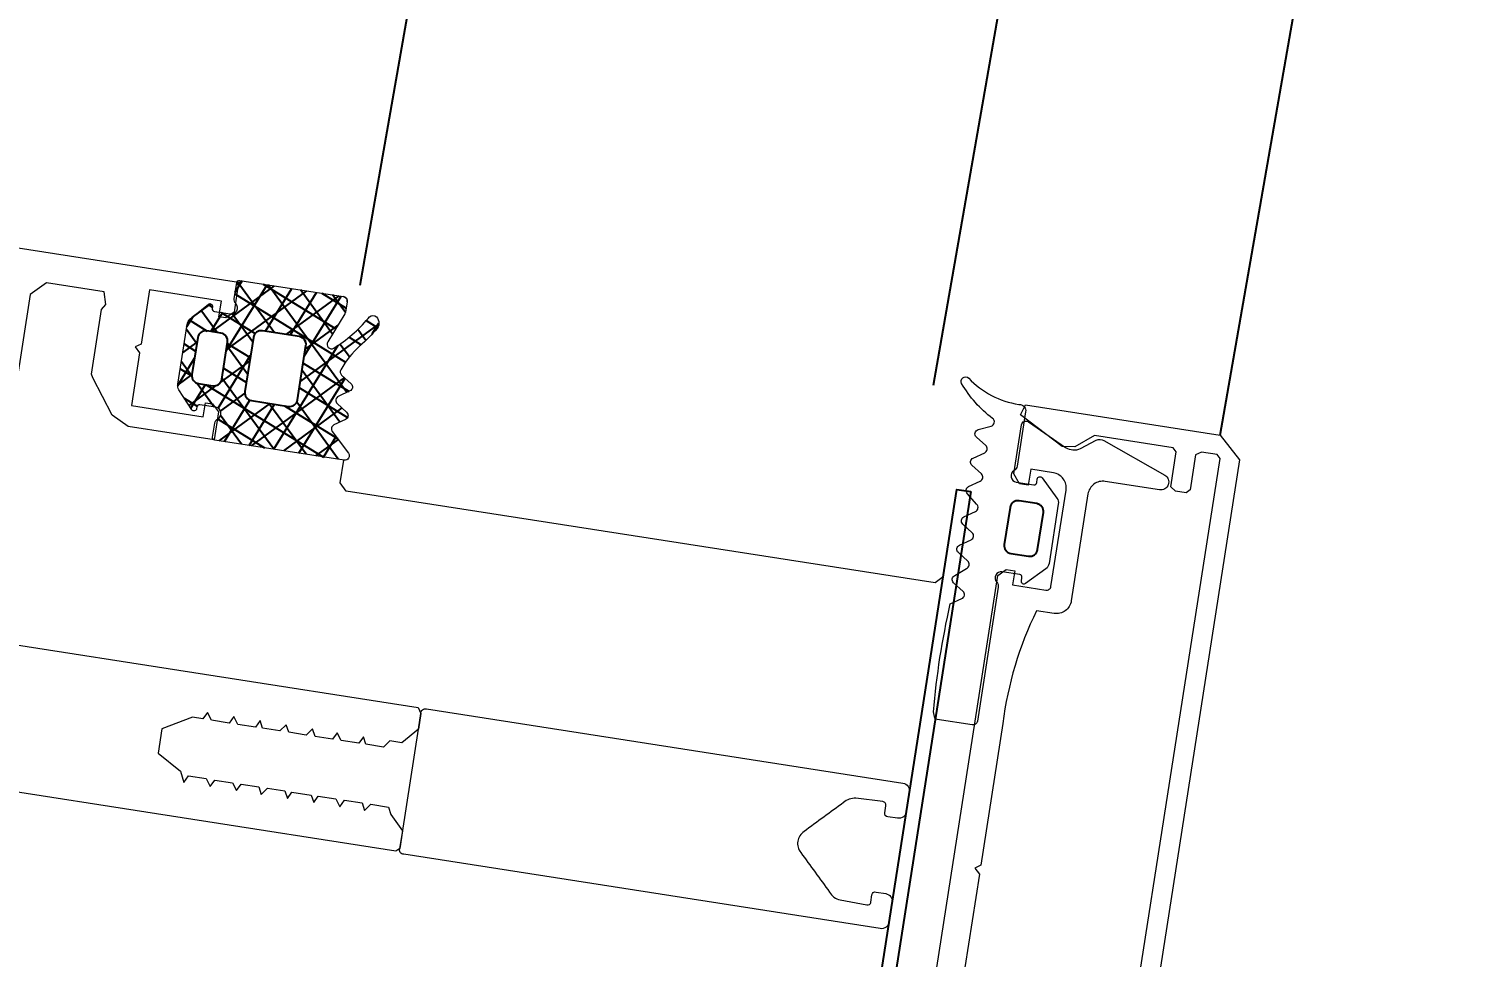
# Model space of a CAD drawing. Header units: millimetres. Extents: x -8689834 to 9419935, y -284943 to 166066.
# Drawn here: x -188040.7 to -187941.3, y 112716.7 to 112780.5 of the extents above; entities that cross this region are included whole.
import ezdxf
from ezdxf import colors
from ezdxf.entities.mleader import LeaderData, LeaderLine
from ezdxf.math import Vec2, Vec3

# ---------------------------------------------------------------- set-up
doc = ezdxf.new("R2010")
doc.units = ezdxf.units.MM
doc.header["$MEASUREMENT"] = 0
doc.layers.get('0').update_dxf_attribs({"color": 250, "lineweight": 9})
doc.layers.add('АР_новое окно', color=155, linetype='Continuous')
for name, color, linetype, lineweight in [('АР_Окна', 4, 'Continuous', 0), ('АР_Отметки', 250, 'Continuous', 15), ('АР_Сущ Несущая стена', 216, 'Continuous', 30)]:
    doc.layers.add(name, color=color, linetype=linetype, lineweight=lineweight)
doc.styles.add('ISOCPEUR', font='isocpeur.ttf', dxfattribs={"width": 0.7})

# ---------------------------------------------------------------- blocks, each defined once
blk = doc.blocks.new('стойка витр.')
h = blk.add_hatch()
h.set_pattern_fill('ANSI37', scale=0.5, angle=-69.23283665521843)
h.set_pattern_definition([(335.7671633447816, (-69115.31625940584, 318510.9409690977), (0.6515825639889636, 1.447617495164233), []), (65.76716334478155, (-69115.31625940584, 318510.9409690977), (-1.447617495164233, 0.6515825639889636), [])])
edge = h.paths.add_edge_path()
edge.add_line((-22.69442369043827, 14.13646889062511), (-23.03581465108437, 15.03674084689555))
edge.add_arc((-23.43472203482704, 14.88552442783714), 0.426606969231953, 20.76054121617168, 72.29995807937499)
edge.add_arc((-23.17519432072194, 15.69843630689562), 0.4267278803337561, 110.7639791014305, 252.28796188313498, ccw=False)
edge.add_line((-23.32647754022037, 16.09744767434313), (-22.30045238576713, 16.48652534212306))
edge.add_arc((-22.23557122191811, 16.31559297980009), 0.1828317202011609, 20.74895968860318, 110.7853670150393, ccw=False)
edge.add_line((-22.06459766681655, 16.38036551539699), (-22.02136925791274, 16.26636916297139))
edge.add_arc((-21.85036169383434, 16.33121481389334), 0.1828894349477776, 200.7666051414026, 335.7779732891441)
edge.add_line((-21.68357339510112, 16.25618009645405), (-21.08991230116226, 17.78525728297245))
edge.add_arc((-21.70321396183568, 17.95657679537892), 0.6367804192309714, 344.3928406199507, 381.7248777476984)
edge.add_line((-21.1116628201562, 18.19228116337763), (-22.58147269752226, 22.06827310883818))
edge.add_arc((-23.18057156739388, 21.852472630542), 0.6367804192296693, 19.80944894391843, 57.14148607166609)
edge.add_line((-22.83507592984824, 22.38737642259366), (-24.29334917705273, 23.13834224954917))
edge.add_arc((-24.36844682475663, 22.97158227615987), 0.1828894349476184, 65.75635339884347, 200.7677215648203)
edge.add_line((-24.53945312526776, 22.90673329312267), (-24.49622471639304, 22.79273694081348))
edge.add_arc((-24.66715707872659, 22.7278557770023), 0.1828317201976129, -69.25104032206309, 20.78536700277641, ccw=False)
edge.add_line((-24.60238454316277, 22.55688222189201), (-25.62840969761601, 22.16780455411208))
edge.add_arc((-25.77973726672901, 22.56679910380675), 0.4267278803402734, 149.2463648073436, 290.7703475895543, ccw=False)
edge.add_arc((-26.51302534269302, 23.00322659508151), 0.4266069692186295, 329.2343686070108, 380.7737854734352)
edge.add_line((-26.11415292418678, 23.1545352198882), (-26.50320860397187, 24.18050239048171))
edge.add_arc((-26.6741821590871, 24.11572985494814), 0.1828317201915107, 20.74895966852365, 110.7853670116034)
edge.add_line((-26.73906332292245, 24.28666221726598), (-33.46508004333009, 21.73609814226074))
edge.add_arc((-33.37260125833668, 21.44478009969028), 0.3056444463767395, 107.6120180140902, 200.6882886899978)
edge.add_line((-33.6585366082727, 21.33680091994756), (-33.39916615508264, 20.65282280623796))
edge.add_arc((-33.11489203283651, 20.76049792175978), 0.3039830703862393, 200.7452912846324, 225.8123610097134)
edge.add_line((-33.32677140043234, 20.54252351805917), (-31.79381202385412, 18.90709041146329))
edge.add_arc((-32.0063560722166, 18.68866847666476), 0.3047673113958362, -108.86283880448178, 45.781400895661875, ccw=False)
edge.add_arc((-28.70749382052437, 27.75544220980088), 9.952967568180252, 231.9543329511108, 250.0411665169116, ccw=False)
edge.add_arc((-35.13741779119496, 19.64784166335459), 0.4002801790554734, 42.30928712460122, 119.2250395725891)
edge.add_arc((-34.91139847875967, 19.56672148584141), 0.6024183835395109, 134.3950067436913, 228.6478049676944)
edge.add_arc((-28.53884731806517, 27.80771469972205), 11.01872594929672, 232.0873456721725, 240.8889416158169)
edge.add_arc((-36.88860151399224, 12.8729826853881), 6.091684827127049, 40.75890454826748, 60.61437004968877, ccw=False)
edge.add_arc((-32.50226594848368, 16.64775385941913), 0.3047655738188228, -34.89587558046088, 41.60271899476669, ccw=False)
edge.add_line((-32.25229934006347, 16.47340148731018), (-32.76342180219945, 15.75802363698313))
edge.add_arc((-32.51342051808022, 15.58368567090239), 0.3047857747310843, 145.1100748179471, 256.4242518685471)
edge.add_line((-32.58496309185284, 15.28741547561367), (-31.72801335877739, 15.09082250765641))
edge.add_arc((-31.79955593254474, 14.79455231235153), 0.3047857747455557, -34.88992517811971, 76.42425187022229, ccw=False)
edge.add_line((-31.54955464840168, 14.62021434627968), (-32.06065512256464, 13.90477851201285))
edge.add_arc((-31.81065383841726, 13.73044054594722), 0.304785774745541, 145.1100748233031, 256.4242518693868)
edge.add_line((-31.88219641218893, 13.4341703506434), (-31.02524667911348, 13.23757738269342))
edge.add_arc((-31.09682011228135, 12.94126594878393), 0.3048331054871362, -24.2246592297883, 76.42043308581259, ccw=False)
edge.add_line((-30.81882951050648, 12.81618818287097), (-31.59985344059533, 11.12048939903616))
edge.add_arc((-31.32187980059053, 10.99539431777895), 0.3048247429134716, 155.7710645559098, 290.7402899417831)
edge.add_line((-31.21393143609748, 10.71032366952568), (-22.80062470957637, 13.90072279884771))
edge.add_arc((-22.86539724513609, 14.07169635396312), 0.1828317202009504, 290.7489596761703, 380.7489600455551)
edge = h.paths.add_edge_path(flags=16)
edge.add_line((-23.10434971895302, 21.04022295145114), (-22.19142218885827, 18.63276889372355))
edge.add_arc((-22.69773797682865, 18.4407695405971), 0.5414973949605305, -69.23283665472542, 20.767163345274582, ccw=False)
edge.add_line((-22.5057386237022, 17.93445375262672), (-23.43116100440966, 17.58352553217992))
edge.add_arc((-23.62316035752519, 18.08984132014666), 0.5414973949532591, 200.7671633443313, 290.7671633443313, ccw=False)
edge.add_line((-24.12947614549194, 17.89784196703113), (-25.04240367558668, 20.30529602475872))
edge.add_arc((-24.53608788761267, 20.4972953778888), 0.541497394965222, 110.76716334549809, 200.7671633454981, ccw=False)
edge.add_line((-24.72808724074275, 21.00361116586282), (-23.80266486003529, 21.35453938630963))
edge.add_arc((-23.6106655069234, 20.84822359833925), 0.5414973949553709, 20.767163343835023, 110.767163343835, ccw=False)
edge = h.paths.add_edge_path(flags=16)
edge.add_line((-26.85119390953332, 20.26120087689196), (-25.51269974335446, 16.73149769075098))
edge.add_arc((-26.01901553132848, 16.5394983376209), 0.541497394965222, -69.23283665450191, 20.76716334549809, ccw=False)
edge.add_line((-25.82701617819839, 16.03318254964688), (-28.23444912247942, 15.12026302596496))
edge.add_arc((-28.4264484756095, 15.62657881394625), 0.5414973949720253, 200.7671633452251, 290.76716334522513, ccw=False)
edge.add_line((-28.9327642635908, 15.43457946081617), (-30.27125842979876, 18.96428264696442))
edge.add_arc((-29.76494264181383, 19.15628200007632), 0.5414973949689773, 110.76716334328901, 200.767163343289, ccw=False)
edge.add_line((-29.95694199492573, 19.66259778806125), (-27.5495090506447, 20.57551731175045))
edge.add_arc((-27.35750969751825, 20.06920152376551), 0.541497394974137, 20.767163344728715, 110.76716334472869, ccw=False)
at = {"lineweight": 0, "ltscale": 100, "transparency": 33554687}
for points in [[(65.92687011216185, 59.2824299609274), (-26.6419368966599, 24.17953274302999), (-25.90703195796232, 22.24153677027789), (-25.27813291337225, 21.95846499659092), (-24.82208952034125, 22.13140062004823), (-25.21116718812846, 23.15742577453057), (-20.53714279274573, 24.92985650197079), (-19.19699615391437, 21.39579562939616), (-18.76855027934653, 21.29748815141647), (-18.98085410959902, 20.82581386800302), (-17.68393587967148, 17.40574934773758), (-22.35796027505421, 15.63331862029736), (-22.70380953396671, 16.54534742246324), (-23.1598529269977, 16.37241179900593), (-23.44292470067739, 15.74351275440858), (-22.75122618288151, 13.91945515007683), (-17.16517298531835, 16.03773513642955), (-16.24131551088067, 17.04008095841709), (-15.46667035139399, 19.81128934778826), (-15.4391308168415, 20.08251046122314), (-17.03864790883381, 24.30054944750736), (-17.39634782800567, 24.5561396704943), (-17.47095398549573, 25.44057095424068), (-13.70890040838276, 26.86717441076325), (-12.4510803312005, 26.30097287951503), (-4.305940852005733, 4.821667629301373)], [(-4.8720624113339, 3.563811556159635), (-32.68827406296623, -6.984337978748954), (-32.78663952485658, -7.412805841304362), (-32.39756185706938, -8.438830995786702), (-31.09647737510386, -9.118948907402228), (-30.2985029091069, -8.81635004535201), (-29.78357822878752, -9.142708211846184), (-28.64349873815081, -8.710380147196702), (-28.58844165704795, -8.16787993638718), (-28.18751332900138, -8.537466511741513), (-27.04754980615689, -8.105182423096267), (-26.87849637278123, -7.51945380341931), (-26.47751006082399, -7.889018390778801), (-25.33748855406884, -7.456712314131437), (-25.28243147299509, -6.914212103321915), (-24.7675067926466, -7.240570269808813), (-23.62748528589145, -6.808264193168725), (-23.5724282048177, -6.265763982351928), (-23.05744554058765, -6.592100160843984), (-21.91748201774317, -6.159816072198737), (-21.86242493664031, -5.617315861389216), (-21.46149660859373, -5.986902436743549), (-20.32147510183859, -5.554596360096184), (-20.15236368455226, -4.968845752424386), (-19.75143535650568, -5.338432327778719), (-18.6114718336612, -4.906148239133472), (-18.44241840028553, -4.320419619456516), (-18.0414320883574, -4.689984206808731), (-17.35739599072258, -4.430591765623831), (-15.14439867439796, -4.764904394331097), (-14.53915697429329, -6.360969294146344), (-15.78927863537683, -7.87813783652382), (-15.87193323494284, -8.691881148712127), (-16.27286156296032, -8.322294573416002), (-17.41288306971546, -8.754600650063367), (-17.58193650312023, -9.340329269682115), (-17.9828648311377, -8.97074269438599), (-19.12288633789285, -9.403048771026079), (-19.29193977129762, -9.988777390644827), (-19.69292608322576, -9.61921280335082), (-20.83288960607024, -10.05149689199607), (-20.8879466871731, -10.59399710274738), (-21.40287136749248, -10.26763893631141), (-22.54295085812919, -10.6999670009609), (-22.59800793926115, -11.24246721171221), (-22.99893626727862, -10.87288063641608), (-24.25289614239591, -11.34839313392149), (-24.30795322352787, -11.89089334468008), (-24.70893953545601, -11.52132875738607), (-25.84896104221116, -11.95363483402616), (-26.01801447558682, -12.53936345364491), (-26.4189428036334, -12.16977687834878), (-27.55896431035944, -12.60208295499615), (-27.61402139149141, -13.14458316574746), (-28.12900405569235, -12.81824698731361), (-29.26896757853683, -13.25053107595886), (-29.32402465966879, -13.79303128671745), (-29.89022619093885, -15.05085136390699), (-29.45792011427693, -16.19087287064031), (-29.14341260807123, -16.33238676948531), (-1.327200956468005, -5.784237234569446)], [(-69.8438361948356, -5.633594956780144), (-69.21493715024553, -5.916666730459838), (-30.90838462579995, 8.609511357899464), (-30.62531285212026, 9.238410402496811), (-31.1873041553481, 10.72042096611403)], [(-68.58632373265573, -58.46540642052423), (-90.15068845250062, -1.598661102303595), (-90.00917455367744, -1.284153596119722), (-88.98317839115043, -0.8950869223335758), (-88.55468153662514, -0.9934413902010419), (-87.69009137133253, -3.273426419786119), (-87.37564184903749, -3.414962306625966), (-86.69163474338711, -3.155580859434849), (-86.43607351230457, -2.797891934278596), (-87.30066367759719, -0.5179069046935183), (-87.1591497787449, -0.2033993985096458), (-82.02911098225741, 1.741955958394101), (-80.54324021661887, 1.262233232868311), (-79.70200834979187, 1.450846736610401), (-77.34320693471818, 4.170836259007046), (-77.83057009245385, 4.768357554989052), (-90.48468705118285, -0.0301937209587777), (-91.4479567084054, -1.960141251613095), (-69.79711318280897, -59.05493725829001)]]:
    blk.add_lwpolyline(points, dxfattribs=at)
at = {"color": 7, "lineweight": 0, "ltscale": 100, "transparency": 33554687}
for points in [[(-22.69442369043827, 14.13646889062511), (-23.03581465108437, 15.03674084689555, 0.2287523810762611), (-23.30501911480678, 15.29193636016134, -0.7101639231358212), (-23.32647754022037, 16.09744767434313), (-22.30045238576713, 16.48652534212306, -0.4143996870914876), (-22.06459766681655, 16.38036551539699), (-22.02136925791274, 16.26636916297139, 0.6682503890445888), (-21.68357339510112, 16.25618009645405), (-21.08991230116226, 17.78525728297245, 0.1643479059441302), (-21.1116628201562, 18.19228116337763), (-22.58147269752226, 22.06827310883818, 0.1643479059441302), (-22.83507592984824, 22.38737642259366), (-24.29334917705273, 23.13834224954917, 0.6682503891596868), (-24.53945312526776, 22.90673329312267), (-24.49622471639304, 22.79273694081348, -0.4143996870833266), (-24.60238454316277, 22.55688222189201), (-25.62840969761601, 22.16780455411208, -0.7101639231391418), (-26.14645609946456, 22.78500538597291, 0.2287523810910513), (-26.11415292418678, 23.1545352198882), (-26.50320860397187, 24.18050239048171, 0.4143996871765861), (-26.73906332292245, 24.28666221726598), (-33.46508004333009, 21.73609814226074, 0.4300281847644905), (-33.6585366082727, 21.33680091994756), (-33.39916615508264, 20.65282280623796, 0.1098139781175365), (-33.32677140043234, 20.54252351805917), (-31.79381202385412, 18.90709041146329, -0.8000358277039689), (-32.10488848172827, 18.40026861818478, -0.07908294790216032), (-34.84140179419774, 19.91728321780829, 0.3488032577412263), (-35.33285102594527, 19.99716969329165, 0.4361245879823007), (-35.30940773655311, 19.11450854978466, 0.03842309887939363), (-33.89950172111276, 18.18089248692559, -0.08685322061285544), (-32.2743724368047, 16.85010652759956, -0.3467629046601076), (-32.25229934006347, 16.47340148731018), (-32.76342180219945, 15.75802363698313, 0.5278770357902526), (-32.58496309185284, 15.28741547561367), (-31.72801335877739, 15.09082250765641, -0.5278770357776507), (-31.54955464840168, 14.62021434627968), (-32.06065512256464, 13.90477851201285, 0.5278770357650493), (-31.88219641218893, 13.4341703506434), (-31.02524667911348, 13.23757738269342, -0.4697389635461835), (-30.81882951050648, 12.81618818287097), (-31.59985344059533, 11.12048939903616, 0.667984424932516), (-31.21393143609748, 10.71032366952568), (-22.80062470957637, 13.90072279884771, 0.4142135642613711)], [(-74.06369480097783, 3.308391450875206, 0.5779496213016146), (-74.28822709678207, 3.786457927264564), (-75.21591578132939, 3.825837128097191, -0.615333828900983), (-75.41972296024323, 4.330405631961185, 0.1014034095220688), (-73.83454927545972, 7.11715754520992, 0.8870851218243345), (-74.38353605600423, 7.372048574252403, -0.1649969122064492), (-77.37516639285604, 4.905523520799761), (-77.48916274512885, 4.862295111939602, 0.4143043114941015), (-77.73690205768798, 4.311953389369592), (-76.39677740688785, 0.7779505007420084, 0.2286961432583318), (-76.12757003956358, 0.5227576163306367, -0.3190489133936659), (-75.8308042481076, 0.1276532846095506, -0.3190018552396916), (-76.10608007785049, -0.2827473570214352), (-77.2460725926212, -0.7150424396677408, -0.4143996870833266), (-77.48192731157178, -0.6088826129343943), (-77.5683841292921, -0.380889908366953, 0.6683385997492722), (-77.90615079682902, -0.370689789611788), (-78.61388821495348, -1.942959389103635, 0.1988829373258806), (-78.62659800215624, -2.362689632165711), (-77.15678812476108, -6.238681577618991, 0.1988829373551211), (-76.86896414318471, -6.544446800158767), (-75.29665854779887, -7.25210424636316, 0.6683385997492723), (-75.05058378231479, -7.020506375207333), (-75.13704060006421, -6.792513670639892, -0.4143996870833266), (-75.03088077326538, -6.556658951718418), (-73.89088825849467, -6.124363869072113, -0.7102015621310012), (-73.37286607688293, -6.741579856578028, 0.2286961432583318), (-73.40517316877958, -7.111109647914418), (-70.10181337440736, -15.82230158713355, 0.414362099440266), (-69.70872084749863, -15.99923473002855), (-67.42870682594366, -15.13463357074215, 0.1511707915363169), (-67.28675684856717, -15.02397433044825), (-67.28408048482379, -14.56993261339812, 0.03540799054371244), (-69.94453478069045, -7.554127657436766), (-70.80145552181057, -7.357523695485725, -0.527867958552825), (-70.9799117797229, -6.88692200143123), (-70.46881830951315, -6.171555145097955, 0.5278679585528249), (-70.64727456742548, -5.700953451043461), (-71.54744570542243, -5.39029515288712, -0.527867958552825), (-71.72590196330566, -4.91969345882535), (-71.21480849309592, -4.20432660249935, 0.5278679585528249), (-71.39326475097914, -3.733724908495788), (-72.25018549209926, -3.537120946544746, -0.527867958552825), (-72.4286417500116, -3.066519252482976), (-71.91757026780397, -2.351094412268139, 0.5278679585717272), (-72.0960265256872, -1.880492718206369), (-72.95294726680731, -1.683888756255328, -0.5278679585717273), (-73.13140352474875, -1.213287062200834), (-72.66353846338461, -0.3839238536165794, 0.5278679585528249), (-72.84199472126784, 0.08667784044519067), (-73.69893745039008, 0.2833397862850688, -0.5278679585717273), (-73.8773937083024, 0.753941480339563), (-73.36630023809266, 1.469308336665563, 0.5278679585717272), (-73.5447564960632, 1.939910030763713), (-74.40167723721243, 2.136513992714754, -0.5278679585528251), (-74.58013349509565, 2.607115686776524)]]:
    blk.add_lwpolyline(points, format="xyb", close=True, dxfattribs=at)
for points in [[(-26.73906332292245, 24.28666221726598), (-26.73906332292245, 24.28666221726598)], [(-22.80062470957637, 13.90072279884771), (-22.80062470957637, 13.90072279884771)], [(-72.00534459005576, 0.06645459306309931), (-72.91737339223619, -0.2793946658493951)]]:
    blk.add_lwpolyline(points, dxfattribs=at)
at = {"color": 7}
for points in [[(-23.10434971895302, 21.04022295145114), (-22.19142218885827, 18.63276889372355, -0.414213562373095), (-22.5057386237022, 17.93445375262672), (-23.43116100440966, 17.58352553217992, -0.414213562373095), (-24.12947614549194, 17.89784196703113), (-25.04240367558668, 20.30529602475872, -0.414213562373095), (-24.72808724074275, 21.00361116586282), (-23.80266486003529, 21.35453938630963, -0.414213562373095)], [(-26.85119390953332, 20.26120087689196), (-25.51269974335446, 16.73149769075098, -0.414213562373095), (-25.82701617819839, 16.03318254964688), (-28.23444912247942, 15.12026302596496, -0.414213562373095), (-28.9327642635908, 15.43457946081617), (-30.27125842979876, 18.96428264696442, -0.414213562373095), (-29.95694199492573, 19.66259778806125), (-27.5495090506447, 20.57551731175045, -0.414213562373095)], [(-75.33468511578394, -1.905527627641277), (-74.42175758568919, -4.312981685368868, -0.414213562373095), (-74.73607402053312, -5.011296826465696), (-75.88953189010499, -5.44869808882504, -0.414213562373095), (-76.58784703121637, -5.134381653973833), (-77.50077456128201, -2.726927596246242, -0.414213562373095), (-77.18645812643808, -2.028612455142138), (-76.03300025686622, -1.591211192782794, -0.414213562373095)]]:
    blk.add_lwpolyline(points, format="xyb", close=True, dxfattribs=at)
at = {"lineweight": 0, "ltscale": 100, "transparency": 33554687}
blk.add_lwpolyline([(-59.28629948117305, -43.93455252060812), (-73.55412178576807, -6.30930235532287), (-74.18304982228437, -6.026241575636959), (-74.75303158370662, -6.242383619959583), (-74.40718232482322, -7.154412422125461), (-76.57319999407628, -7.975785172551696, -0.414362099391309), (-76.9662925209559, -7.798852029714908), (-79.34394296052051, -1.52882071842032, -0.4143260923197838), (-78.74236241533072, -0.1922330582674476), (-77.26035185172805, 0.3697582449676702), (-76.87127418394084, -0.6562669095073943), (-76.3012924225186, -0.4401248651847709), (-76.06142006575828, 0.3027815256646136), (-77.27188147796551, 3.494853341355338, 0.5512236456822476), (-77.7769173583074, 3.597680757055059), (-79.92338595120236, 1.349376512123854, -0.2673491356416615), (-80.91622193696094, 1.059369939495809), (-82.0875922003761, 1.397509788286698, 0.2496293600316565), (-82.58705019962508, 1.269536347390385), (-86.19986947378493, -1.925987660470128, 0.8270430078467679), (-85.63532520958688, -2.84412238272489), (-82.10129332900397, -1.503986737930973, -0.4143260923197836), (-80.76472567670862, -2.105611734441482), (-78.12768279598095, -9.059679143334506, 0.4143260923033303), (-76.7911151413573, -9.661304145942267), (-75.65109363460215, -9.228998069294903, -0.08279896819570452), (-71.78454054114991, -16.33338165576424), (-68.2828855071275, -25.56749207813118), (-67.85441064060433, -25.66578856210981), (-68.06674346281216, -26.13747383952432), (-64.60831683766446, -35.257587909633, -0.08279896819570452)], format="xyb", dxfattribs=at)
blk.add_lwpolyline([(-72.91737339223619, -0.2793946658493951), (-54.81141330953687, -48.02608389785019), (-53.89938450735644, -47.68023463893769), (-72.00534459005576, 0.06645459306309931)], close=True)
blk.add_lwpolyline([(-32.39756185706938, -8.438830995786702), (-32.78663952485658, -7.412805841304362, 0.5239329190821609), (-33.2204523376422, -7.186144611914642), (-64.21182667926769, -18.93829823563283, 0.4143255057077639), (-64.53033920991584, -19.64587643784762), (-64.05480472955969, -20.89989428329136, 0.410627156480438), (-63.35370618529851, -21.2207818566676), (-62.72021259606117, -20.98055557451153, 0.4925517741577297), (-62.57218080674647, -20.68314875576471), (-62.75156135272118, -20.21010964907327, -0.4411110715409258), (-62.61002546586678, -19.89566012677096), (-60.83807044223067, -19.28752400128724, -0.2080566110632873), (-59.94503853938659, -19.40384657128016, -1.575399656426527e-05), (-56.87977393603069, -20.78551547546522, -0.4398191101055806), (-56.36006749374792, -22.15601788895583, -1.575399656426528e-05), (-57.73845635901671, -25.2227588602982, -0.2080566110632873), (-58.32981322327396, -25.9019745689875), (-60.05946139091975, -26.62167684709857, -0.4411110715409258), (-60.37391091321479, -26.48014096025872), (-60.5532914591895, -26.00710185356729, 0.4925517741577297), (-60.86130306290579, -25.88263065828505), (-61.49479665214312, -26.12285694043385, 0.410627156480438), (-61.80683951149695, -26.82793655114801), (-61.3313050311408, -28.08195439658448, 0.4143255057077639), (-60.62370682114852, -28.40042247599195), (-29.6323624739598, -16.64818975485105, 0.5239329190821609), (-29.45792011430603, -16.19087287058937), (-29.84699778209324, -15.16484771611431)], format="xyb", close=True, dxfattribs=at)
at = {"color": 7, "lineweight": 0, "ltscale": 100, "transparency": 33554687}
blk.add_arc((-33.37357679728302, 21.44486016019073), 0.304760386648688, 110.7561904730667, 200.7778938289061, dxfattribs=at)
blk = doc.blocks.new('A$Cec9b444d')
at = {"layer": 'АР_новое окно'}
h = blk.add_hatch(dxfattribs=at)
h.set_pattern_fill('ANSI37', color=256, scale=0.4999999999999999, angle=13.33280903078263)
h.set_pattern_definition([(58.33280903078264, (-324780.0051632873, -27616.52651773373), (-1.351140091152684, 0.8334126853365726), []), (148.3328090307826, (-324780.0051632873, -27616.52651773373), (-0.8334126853365726, -1.351140091152684), [])])
edge = h.paths.add_edge_path()
edge.add_line((6196.376813114657, 165.9438744933249), (6196.525178120983, 166.8952026219001))
edge.add_arc((6196.946697441385, 166.8295142003818), 0.4266069692284962, 119.60300936608829, 171.142426229278, ccw=False)
edge.add_arc((6196.525082984389, 167.5714182421217), 0.4267278803345898, 299.6150055638921, 441.1389883453994)
edge.add_line((6196.59081532287, 167.9930530883244), (6195.506602287895, 168.1621422479069))
edge.add_arc((6195.478371810198, 167.9815031656503), 0.1828317201950112, 81.11760042908284, 171.1540077554065)
edge.add_line((6195.297714825982, 168.0096188545759), (6195.278928203321, 167.8891575474782))
edge.add_arc((6195.09822286096, 167.9173377650613), 0.1828894349621662, 216.1249941707881, 351.1363623185462, ccw=False)
edge.add_line((6194.95049706894, 167.8095155234188), (6194.054221088491, 169.183269469296))
edge.add_arc((6194.619000240739, 169.4774017721432), 0.6367804192906947, 170.1780896978923, 207.5101268256909, ccw=False)
edge.add_line((6193.991553279435, 169.5860277963808), (6194.63031756112, 173.6818347777655))
edge.add_arc((6195.261044687558, 173.5942414315333), 0.6367804192408248, 134.7614813764208, 172.0935185041643, ccw=False)
edge.add_line((6194.812651283355, 174.0463837292626), (6196.084678828357, 175.0819784673893))
edge.add_arc((6196.192556804863, 174.9342933712984), 0.182889434966431, -8.864754126815626, 126.14661403921659, ccw=False)
edge.add_line((6196.373261598083, 174.9061096325595), (6196.354474975416, 174.7856483255782))
edge.add_arc((6196.535114057651, 174.7574178479633), 0.182831720160958, 171.1176004532969, 261.1540077781135)
edge.add_line((6196.506998368803, 174.5767608637707), (6197.591211403782, 174.407671704072))
edge.add_arc((6197.656990607017, 174.829299241492), 0.4267278803748177, 261.1326198596089, 402.6566026417271)
edge.add_arc((6198.284496453032, 175.4075870338207), 0.4266069692119169, 171.1291819721079, 222.6685988385732, ccw=False)
edge.add_line((6197.862992328173, 175.4733728902563), (6198.032071932035, 176.5575246529661))
edge.add_arc((6198.212728916228, 176.5294089640709), 0.1828317201683423, 81.11760042057409, 171.1540077636924, ccw=False)
edge.add_line((6198.240959393947, 176.7100480462971), (6205.348421594196, 175.6015990867799))
edge.add_arc((6205.318017023134, 175.2974706770061), 0.3056444463311017, -8.78532123761562, 84.29094943812578, ccw=False)
edge.add_line((6205.620075509103, 175.2507887894349), (6205.507355773188, 174.5280209475504))
edge.add_arc((6205.206985510509, 174.5747479451628), 0.303983070264359, 326.0906064261834, 351.1576761512397, ccw=False)
edge.add_line((6205.459267393189, 174.4051615109215), (6204.296585275544, 172.4887126622529))
edge.add_arc((6204.54960985282, 172.3188254132043), 0.3047673113950504, 146.1215665492566, 300.7658062494972)
edge.add_arc((6199.451612552762, 180.5102417506023), 9.952967568204127, 301.8618009297022, 319.9486344955029)
edge.add_arc((6207.415514299956, 173.9031714580358), 0.400280179051801, 72.67792786872639, 149.5936803167001, ccw=False)
edge.add_arc((6207.211086217242, 173.7771779194057), 0.6024183835290983, -36.744837521017814, 57.507960702948594, ccw=False)
edge.add_arc((6199.275810780416, 180.5266061319536), 11.0187259496589, 311.01402583206544, 319.8156217757097, ccw=False)
edge.add_arc((6210.526392218332, 167.6351735976163), 6.091684826944876, 131.288597395715, 151.1440628971376)
edge.add_arc((6205.455805392096, 170.4240777453349), 0.304765573807832, 150.3002484516445, 226.7988430269088)
edge.add_line((6205.247174514436, 170.2019174161468), (6205.894857137905, 169.607342896542))
edge.add_arc((6205.686189358818, 169.3851895116059), 0.304785774713231, -64.52128442320281, 46.79289262729742, ccw=False)
edge.add_line((6205.817300814684, 169.1100456317753), (6205.019325209981, 168.7409296955335))
edge.add_arc((6205.150436665838, 168.4657858156913), 0.3047857747200802, 115.4787155744704, 226.7928926230704)
edge.add_line((6204.941768886731, 168.2436324307657), (6205.589441954479, 167.6489966389094))
edge.add_arc((6205.380774175326, 167.4268432539252), 0.3047857747937172, -64.52128442170857, 46.792892624385786, ccw=False)
edge.add_line((6205.511885631234, 167.1516993740253), (6204.713910026525, 166.7825834378999))
edge.add_arc((6204.845060183967, 166.5074055709999), 0.3048331055326066, 115.4825343630399, 216.1276266787302)
edge.add_line((6204.598844749109, 166.3276802754336), (6205.712821461848, 164.8295318755534))
edge.add_arc((6205.466626195436, 164.6497931353897), 0.3048247429575288, -98.83732249022921, 36.13190289552881, ccw=False)
edge.add_line((6205.419796111589, 164.3485871142584), (6196.529354409824, 165.7351018190438))
edge.add_arc((6196.557470098708, 165.9157588032761), 0.1828317202055529, 171.1540073996462, 261.15400776904073, ccw=False)
edge = h.paths.add_edge_path(flags=16)
edge.add_line((6195.353992185012, 172.7837353710283), (6194.957243253762, 170.2397499149169))
edge.add_arc((6195.492273194019, 170.1563089674072), 0.5414973949086521, 171.135804104845, 261.1358041048003)
edge.add_line((6195.408832246509, 169.6212790271504), (6196.386737128923, 169.4687692256565))
edge.add_arc((6196.470178076497, 170.0037991659223), 0.5414973949272807, 261.1358040981976, 351.1358040981651)
edge.add_line((6197.005208016763, 169.9203582183473), (6197.401956948027, 172.4643436744593))
edge.add_arc((6196.866927007712, 172.5477846220263), 0.5414973949749894, 351.1358040998066, 441.1358040998686)
edge.add_line((6196.950367955278, 173.0828145623422), (6195.972463072848, 173.2353243638354))
edge.add_arc((6195.889022125333, 172.7002944235137), 0.5414973949732127, 81.1358041053838, 171.1358041053838)
edge = h.paths.add_edge_path(flags=16)
edge.add_line((6199.180949963174, 172.7942684303199), (6198.599254141318, 169.0643889167958))
edge.add_arc((6199.134284081634, 168.9809479692297), 0.5414973949757479, 171.1358040999166, 261.1358040999785)
edge.add_line((6199.050843134069, 168.445918028913), (6201.59480627933, 168.0491725771087))
edge.add_arc((6201.678247226859, 168.5842025174455), 0.5414973949903947, 261.135804104109, 351.1358041041591)
edge.add_line((6202.213277167195, 168.5007615699168), (6202.794972989076, 172.2306410835585))
edge.add_arc((6202.259943048805, 172.314082031053), 0.5414973949197973, 351.1358041066511, 441.1358041066443)
edge.add_line((6202.3433839963, 172.8491119713237), (6199.799420851041, 173.2458574231281))
edge.add_arc((6199.715979903512, 172.7108274827908), 0.541497394990844, 81.13580410411639, 171.1358041041264)
at = {"layer": 'АР_новое окно', "ltscale": 100}
for p, q in [((6206.527226336728, 176.3932183788799), (6560.595116834006, 2202.361959159994)), ((6245.930018056468, 169.5069999180103), (6599.997908553745, 2195.475740699124)), ((6265.631413916338, 166.0638906875754), (6619.699304413616, 2192.032631468689))]:
    blk.add_line(p, q, dxfattribs=at)
at = {"layer": 'АР_новое окно', "lineweight": 0, "ltscale": 100, "transparency": 33554687}
for points in [[(6100.349453369172, 191.8405479576863), (6198.168017325674, 176.5851892397076), (6197.848635184828, 174.5372857488986), (6197.291643466349, 174.1305870117037), (6196.809736966205, 174.2057430579634), (6196.978826125844, 175.2899560930433), (6192.039728723296, 176.0602362890446), (6191.457314753769, 172.3257519561147), (6191.058357587578, 172.1411892101708), (6191.363381640502, 171.7234454213273), (6190.799754293669, 168.1094223953797), (6195.738851696216, 167.3391421993783), (6195.889154233185, 168.3028939274769), (6196.371060733332, 168.227737881101), (6196.777759470602, 167.6707461625668), (6196.477154396668, 165.7432427066029), (6190.574305266096, 166.6638254395914), (6189.46357359314, 167.4540690289239), (6188.134009409441, 170.0059174064816), (6188.051121347783, 170.2656266430378), (6188.7462550532, 174.7228788177348), (6189.04354709087, 175.0467507656249), (6188.934130835504, 175.9275531597959), (6184.958723888687, 176.5475403745738), (6183.844730895974, 175.7340816276982), (6180.304936907128, 153.0366432329821)], [(6181.118324825874, 151.9225985236595), (6210.51204789949, 147.338481037076), (6210.696671917758, 146.9395143151805), (6210.527582758131, 145.8553012802175), (6209.394751426214, 144.9214520544937), (6208.551522277438, 145.0529584130056), (6208.114982310167, 144.62741178073), (6206.91024669594, 144.8152971187878), (6206.744480128364, 145.3347768643856), (6206.428401468046, 144.8904436093984), (6205.223788398371, 145.0783098359271), (6204.937560523844, 145.6165762041203), (6204.621420591239, 145.1722525050137), (6203.416746249266, 145.3601282873061), (6203.250979681738, 145.8796080327892), (6202.814439714439, 145.4540614005126), (6201.609765372465, 145.641937182805), (6201.443998804922, 146.1614169282876), (6201.007397565368, 145.7358798517763), (6199.802784495678, 145.9237460783045), (6199.637017928115, 146.4432258239028), (6199.320939267797, 145.9988925689157), (6198.116264925824, 146.1867683512081), (6197.829975779016, 146.7250442751655), (6197.513897118693, 146.2807110202946), (6196.309284049018, 146.4685772468233), (6196.023056174496, 147.0068436149001), (6195.706916241921, 146.5625199157946), (6194.984087127798, 146.6752492074748), (6192.887626612449, 145.8916834072108), (6192.624594783794, 144.2051025650908), (6194.160760100141, 142.9783993922219), (6194.409476001655, 142.1992008544199), (6194.725554661948, 142.6435341092896), (6195.930229003921, 142.4556583269973), (6196.216456878457, 141.917391958921), (6196.532535538769, 142.361725213675), (6197.737209880728, 142.173849431382), (6198.023437755278, 141.6355830633063), (6198.339577687867, 142.0799067624123), (6199.544190757545, 141.8920405358836), (6199.709957325103, 141.3725607904016), (6200.146497292373, 141.7981074226772), (6201.351232906615, 141.6102220846199), (6201.516999474201, 141.090742339139), (6201.833078134494, 141.5350755940087), (6203.158152511124, 141.3284227447683), (6203.32391907872, 140.8089429994043), (6203.640059011301, 141.2532666983935), (6204.844733353274, 141.065390916101), (6205.130961227781, 140.5271245480237), (6205.447039888118, 140.9714578028951), (6206.651714230062, 140.7835820206016), (6206.817480797648, 140.2641022751206), (6207.254082037187, 140.6896393516314), (6208.458695106863, 140.5017731251027), (6208.624461674451, 139.9822933796217), (6209.437920421267, 138.8683003869055), (6209.250044638959, 137.6636260449607), (6208.97148750744, 137.4602862320693), (6179.577764433838, 142.0444037186534)], [(6198.240959393947, 176.7100480462971), (6198.240959393947, 176.7100480462971)], [(6256.256449381044, 104.3684902169591), (6265.628100879893, 164.4602591794057), (6265.424761067045, 164.7388163109267), (6264.340578668179, 164.9079006926842), (6263.941581310069, 164.7232814523104), (6263.565839301262, 162.3139940406755), (6263.287343442024, 162.1106446720199), (6262.564544964083, 162.2233691858777), (6262.240703652339, 162.5206564455633), (6262.616445661146, 164.9299438571981), (6262.413105848269, 165.2085009887181), (6256.992132581686, 166.0539324532704), (6255.637155702772, 165.2780565074654), (6254.775109295186, 165.2891063369361), (6251.906015042359, 167.4640972073064), (6252.259657392192, 168.1492918038845), (6265.631413916211, 166.063890687598), (6266.972032707247, 164.3741193537524), (6257.5627984073, 104.04136650509)], [(6196.529354409824, 165.7351018190438), (6196.529354409824, 165.7351018190438)], [(6246.590105116225, 156.3236961994261), (6246.033113397745, 155.9169974622312), (6205.554121833035, 162.2299253144024), (6205.14742309577, 162.7869170328202), (6205.391658745992, 164.3529752957056)], [(6247.529474471864, 162.3470066370085), (6248.49322619989, 162.1967041000213)]]:
    blk.add_lwpolyline(points, dxfattribs=at)
for points in [[(6196.376813114657, 165.9438744933249), (6196.525178120983, 166.8952026219001, -0.2287523810762611), (6196.735958916376, 167.2004357288365, 0.7101639231358212), (6196.59081532287, 167.9930530883244), (6195.506602287895, 168.1621422479069, 0.4143996870914876), (6195.297714825982, 168.0096188545759), (6195.278928203321, 167.8891575474782, -0.6682503890445888), (6194.95049706894, 167.8095155234188), (6194.054221088491, 169.183269469296, -0.1643479059441302), (6193.991553279435, 169.5860277963808), (6194.63031756112, 173.6818347777655, -0.1643479059441302), (6194.812651283355, 174.0463837292626), (6196.084678828357, 175.0819784673893, -0.6682503891596868), (6196.373261598083, 174.9061096325595), (6196.354474975416, 174.7856483255782, 0.4143996870833266), (6196.506998368803, 174.5767608637707), (6197.591211403782, 174.407671704072, 0.7101639231391418), (6197.970818255948, 175.1184512614678, -0.2287523810910513), (6197.862992328173, 175.4733728902563), (6198.032071932035, 176.5575246529661, -0.4143996871765861), (6198.240959393947, 176.7100480462971), (6205.348421594196, 175.6015990867799, -0.4300281847644905), (6205.620075509103, 175.2507887894349), (6205.507355773188, 174.5280209475504, -0.1098139781175365), (6205.459267393189, 174.4051615109215), (6204.296585275544, 172.4887126622529, 0.8000358277039689), (6204.705507521945, 172.0569494294701, 0.07908294790216032), (6207.070289517814, 174.1057648230221, -0.3488032577412263), (6207.534694783534, 174.2852973981075, -0.4361245879823007), (6207.693808718534, 173.4167796736274, -0.03842309887939363), (6206.506780927309, 172.2124379662001, 0.08685322061285544), (6205.191075755398, 170.5750753427723, 0.3467629046601076), (6205.247174514436, 170.2019174161468), (6205.894857137905, 169.607342896542, -0.5278770357902526), (6205.817300814684, 169.1100456317753), (6205.019325209981, 168.7409296955335, 0.5278770357776507), (6204.941768886731, 168.2436324307657), (6205.589441954479, 167.6489966389094, -0.5278770357650493), (6205.511885631234, 167.1516993740253), (6204.713910026525, 166.7825834378999, 0.4697389635461835), (6204.598844749109, 166.3276802754336), (6205.712821461848, 164.8295318755534, -0.667984424932516), (6205.419796111589, 164.3485871142584), (6196.529354409824, 165.7351018190438, -0.4142135642613711)], [(6248.874901417567, 165.9437810967507, -0.5779496213016146), (6248.996002352272, 166.4578792113031), (6249.895622005147, 166.6877519957932, 0.615333828900983), (6249.99097727606, 167.2235076430143, -0.1014034095220688), (6247.865106377511, 169.6233898817621, -0.8870851218243345), (6248.349716496793, 169.9860315150535, 0.1649969122064492), (6251.785754496848, 168.1895792407825), (6251.906215803817, 168.1707926180713, -0.4143043114941015), (6252.26213895804, 167.6833816139891), (6251.679734544286, 163.9489585534292, -0.2286961432583318), (6251.468950365515, 163.643727419917, 0.3190489133936659), (6251.260057731979, 163.1959091134678, 0.3190018552396916), (6251.614061792978, 162.8511097604362), (6252.818705498763, 162.6632387560824, 0.4143996870833266), (6253.027592960675, 162.8157621494134), (6253.065166205984, 163.0566847632585, -0.6683385997492722), (6253.39356649325, 163.1363315802708), (6254.410374608709, 161.7438427282878, -0.1988829373258806), (6254.509382518031, 161.3357588526882), (6253.870618236336, 157.2399518711866, -0.1988829373551211), (6253.652048522796, 156.8813960234251), (6252.259507954309, 155.8646587360269, -0.6683385997492723), (6251.970956026234, 156.0405227428616), (6252.008529271568, 156.2814453568243, 0.4143996870833266), (6251.85600587815, 156.490332818747), (6250.651362172348, 156.6782038231003, 0.7102015621310012), (6250.271782145572, 155.9674144315639, -0.2286961432583318), (6250.379611896979, 155.6124936522981), (6248.944005647035, 146.4072730884204, -0.414362099440266), (6248.595858597369, 146.1530670626619), (6246.18654054958, 146.5288138493071, -0.1511707915363169), (6246.024818730906, 146.6078158550453), (6245.928551601023, 147.0515428921345, -0.03540799054371244), (6247.084757722259, 154.4652277819636), (6247.882702690824, 154.8343484960293, 0.527867958552825), (6247.960257948252, 155.3316389267505), (6247.312605960896, 155.9262086684139, -0.5278679585528249), (6247.390161218323, 156.4234990991351), (6248.206902365306, 156.9131423924347, 0.527867958552825), (6248.284457622704, 157.4104328231548), (6247.636805635362, 158.0050025648188, -0.5278679585528249), (6247.71436089276, 158.5022929955389), (6248.512305861325, 158.8714137096046, 0.527867958552825), (6248.589861118752, 159.3687041403258), (6247.942218687162, 159.9633351542424, -0.5278679585717272), (6248.01977394456, 160.4606255849625), (6248.817718913125, 160.8297462990282, 0.5278679585717273), (6248.895274170582, 161.3270367297505), (6248.266408805877, 162.0420677783947, -0.5278679585528249), (6248.343964063276, 162.5393582091148), (6249.141918587591, 162.908540195433, 0.5278679585717273), (6249.219473845018, 163.4058306261543), (6248.571821857678, 164.0004003678183, -0.5278679585717272), (6248.649377115148, 164.4976907985412), (6249.447322083737, 164.8668115127243, 0.5278679585528251), (6249.524877341139, 165.364101943328)], [(6210.527582758131, 145.8553012802175), (6210.696671917758, 146.9395143151805, -0.5239329190821609), (6211.074407038394, 147.2507779463675), (6243.823353118798, 142.1434372487817, -0.4143255057077639), (6244.280958535582, 141.5167679365287), (6244.074296132895, 140.1916323020195, -0.410627156480438), (6243.454457019042, 139.7330393708675), (6242.785036777203, 139.837439246645, -0.4925517741577297), (6242.578846319519, 140.0979190378442), (6242.656803263032, 140.5977851116588, 0.4411110715409258), (6242.453453894379, 140.8762809708087), (6240.594167875066, 141.1058667962887, 0.2080566110632873), (6239.744329768431, 140.807853185388, 1.575399656426527e-05), (6237.029949483976, 138.823666772572, 0.4398191101055806), (6236.804090400165, 137.3754405037154, 1.575399656426528e-05), (6238.78537180852, 134.6589390717554, 0.2080566110632873), (6239.5041050408, 134.1162978820838), (6241.345004934902, 133.768818770634, 0.4411110715409258), (6241.623500794139, 133.9721681392896), (6241.701457737652, 134.4720342131042, -0.4925517741577297), (6241.977173780115, 134.6573579579273), (6242.646594021955, 134.5529580821498, -0.410627156480438), (6243.09735352971, 133.9273992362936), (6242.890691127011, 132.6022636017838, -0.4143255057077639), (6242.26399306887, 132.144697553689), (6209.515060023735, 137.2521218343817, -0.5239329190821609), (6209.250044638973, 137.6636260449612), (6209.41913379861, 138.7478390800411)]]:
    blk.add_lwpolyline(points, format="xyb", close=True, dxfattribs=at)
at = {"layer": 'АР_новое окно'}
for points in [[(6195.353992185012, 172.7837353710283), (6194.957243253762, 170.2397499149169, 0.414213562373095), (6195.408832246509, 169.6212790271504), (6196.386737128923, 169.4687692256565, 0.414213562373095), (6197.005208016763, 169.9203582183473), (6197.401956948027, 172.4643436744593, 0.414213562373095), (6196.950367955278, 173.0828145623422), (6195.972463072848, 173.2353243638354, 0.414213562373095)], [(6199.180949963174, 172.7942684303199), (6198.599254141318, 169.0643889167958, 0.414213562373095), (6199.050843134069, 168.445918028913), (6201.59480627933, 168.0491725771087, 0.414213562373095), (6202.213277167195, 168.5007615699168), (6202.794972989076, 172.2306410835585, 0.414213562373095), (6202.3433839963, 172.8491119713237), (6199.799420851041, 173.2458574231281, 0.414213562373095)], [(6251.193959454435, 161.1041180548198), (6250.797210523186, 158.5601325987083, 0.414213562373095), (6251.248799515931, 157.9416617109418), (6252.467672222968, 157.7515716131891, 0.414213562373095), (6253.086143110834, 158.2031606059973), (6253.48289204207, 160.7471460621082, 0.414213562373095), (6253.031303049303, 161.3656169499904), (6251.812430342272, 161.5557070476269, 0.414213562373095)]]:
    blk.add_lwpolyline(points, format="xyb", close=True, dxfattribs=at)
at = {"layer": 'АР_новое окно', "lineweight": 0, "ltscale": 100, "transparency": 33554687}
blk.add_lwpolyline([(6244.159332130998, 116.668730880343), (6250.359981212199, 156.4277821049945), (6250.917003566788, 156.8344760643644), (6251.519310101618, 156.7405429511579), (6251.369007564672, 155.7767912231768), (6253.657864305483, 155.4198310591258, 0.414362099391309), (6254.006011355134, 155.6740370848838), (6255.039313824056, 162.2996540572542, 0.4143260923197838), (6254.174990575023, 163.4834239027105), (6252.608932312153, 163.7276595529035), (6252.439843152527, 162.6434465179406), (6251.837536617683, 162.7373796311465), (6251.449593866941, 163.4148374344858), (6251.975647968483, 166.7879378464725, -0.5512236456822476), (6252.448616066305, 166.9927204050193), (6255.012655630063, 165.2354781014327, 0.2673491356416615), (6256.043959224535, 165.1564844129549), (6257.120400052341, 165.7289544955599, -0.2496293600316565), (6257.635514002202, 165.7067483423691), (6261.829743903995, 163.3250950671128, -0.8270430078467679), (6261.46670805094, 162.3102617981557), (6257.732254354228, 162.8926709896886, 0.4143260923197836), (6256.548513254805, 162.0283083719162), (6255.40248149422, 154.6798622854087, -0.4143260923033303), (6254.218740393795, 153.815499661074), (6253.014066051822, 154.0033754433664, 0.08279896819570452), (6250.695964075921, 146.2542527705758), (6249.174180750765, 136.4964580001803), (6248.77519294842, 136.3119000320597), (6249.080247637497, 135.894151465393), (6247.577250935021, 126.2568180019793, 0.08279896819570452)], format="xyb", dxfattribs=at)
at = {"layer": 'АР_новое окно'}
blk.add_lwpolyline([(6248.49322619989, 162.1967041000213), (6240.624561847769, 111.7422073287358), (6239.660810119746, 111.8925098656066), (6247.529474471864, 162.3470066370085)], close=True, dxfattribs=at)
at = {"layer": 'АР_новое окно', "lineweight": 0, "ltscale": 100, "transparency": 33554687}
blk.add_arc((6205.318955073439, 175.2977502257058), 0.3047603866486879, 351.1250736200072, 81.14677697468308, dxfattribs=at)
at = {"layer": 'АР_новое окно', "xscale": -1, "rotation": 11.90296744651613}
blk.add_blockref('стойка витр.', (6177.086073485848, 147.4305283908225), dxfattribs=at)
blk = doc.blocks.new('_DotSmall')
at = {"color": 0, "linetype": 'ByBlock', "const_width": 0.5}
blk.add_lwpolyline([(-0.0625, 0, 1), (0.0625, 0, 1)], format="xyb", close=True, dxfattribs=at)

msp = doc.modelspace()

# ---------------------------------------------------------------- linework, layer by layer
at = {"layer": 'АР_Сущ Несущая стена', "color": 7, "lineweight": 18, "ltscale": 100}
for centre, radius, start, end in [((-196961.8558486704, 115328.5356565893), 9619.797499578712, 272.2177325142806, 357.0791196337847), ((-196968.7098298236, 115345.4919293306), 8984.12042344041, 272.4184857002624, 356.7639474194962)]:
    msp.add_arc(centre, radius, start, end, dxfattribs=at)

# ---------------------------------------------------------------- block references
at = {"layer": 'АР_Окна', "color": 7, "ltscale": 100}
msp.add_blockref('A$Cec9b444d', (-194224.4058625349, 112586.4970597865), dxfattribs=at)

# ---------------------------------------------------------------- leaders
at = {"layer": 'АР_Отметки', "color": 7}
ml = msp.add_multileader_mtext('Standard', dxfattribs=at)
ml.set_content('0,000', color=7, style='ISOCPEUR')
ml.set_leader_properties(color=256, linetype='Continuous', lineweight=-1)
ml.set_arrow_properties(name='DOTSMALL')
ml.build(insert=Vec2(0, 0))
ml.multileader.update_dxf_attribs({"has_text_frame": 1, "text_left_attachment_type": 4, "text_right_attachment_type": 4, "dogleg_length": 100, "arrow_head_size": 180})
ctx = ml.context
ctx.base_point, ctx.char_height, ctx.arrow_head_size, ctx.landing_gap_size, ctx.plane_origin = Vec3(-204826.2687846024, 122318.214327126), 250, 180, 50, Vec3(-207886.6362449962, 120174.8216206072)
ctx.left_attachment, ctx.right_attachment = 4, 4
notes = []
notes.append((ctx, [(0, (0, 0, 0), (0, 0), (1, 0), 1, [])]))
ctx.mtext.insert, ctx.mtext.width, ctx.mtext.line_spacing_style, ctx.mtext.flow_direction = Vec3(-204776.2687846024, 122651.5476604594), 852.6970314602484, 2, 5
ml = msp.add_multileader_mtext('Standard', dxfattribs=at)
ml.set_content('{\\W0.8;-2,730}', color=7, style='ISOCPEUR')
ml.set_leader_properties(color=256, linetype='Continuous', lineweight=-1)
ml.set_arrow_properties(name='DOTSMALL')
ml.build(insert=Vec2(0, 0))
ml.multileader.update_dxf_attribs({"has_text_frame": 1, "text_left_attachment_type": 4, "text_right_attachment_type": 4, "dogleg_length": 100, "arrow_head_size": 180})
ctx = ml.context
ctx.base_point, ctx.char_height, ctx.arrow_head_size, ctx.landing_gap_size, ctx.plane_origin = Vec3(-314791.3210058988, 121809.0184862664, 2.299351988461806e-08), 250, 180, 50, Vec3(-319449.8299409288, 117956.7109726352, 2.299351988461806e-08)
ctx.left_attachment, ctx.right_attachment = 4, 4
notes.append((ctx, [(0, (0, 0, 0), (0, 0), (1, 0), 1, [])]))
ctx.mtext.insert, ctx.mtext.width, ctx.mtext.defined_height, ctx.mtext.line_spacing_style, ctx.mtext.flow_direction = Vec3(-314741.3210058988, 122142.3518195997, 2.299351988461806e-08), 769.9889591111103, 343.8884462512117, 2, 5
ml = msp.add_multileader_mtext('Standard', dxfattribs=at)
ml.set_content('{\\W0.8;-2,430}', color=7, style='ISOCPEUR')
ml.set_leader_properties(color=256, linetype='Continuous', lineweight=-1)
ml.set_arrow_properties(name='DOTSMALL')
ml.build(insert=Vec2(0, 0))
ml.multileader.update_dxf_attribs({"has_text_frame": 1, "text_left_attachment_type": 4, "text_right_attachment_type": 4, "dogleg_length": 100, "arrow_head_size": 180})
ctx = ml.context
ctx.base_point, ctx.char_height, ctx.arrow_head_size, ctx.landing_gap_size, ctx.plane_origin = Vec3(-301002.2465167325, 120038.5846084391), 250, 180, 50, Vec3(-299949.5531320914, 118383.4112137306)
ctx.left_attachment, ctx.right_attachment = 4, 4
notes.append((ctx, [(0, (0, 0, 0), (0, 0), (1, 0), 1, [])]))
ctx.mtext.insert, ctx.mtext.width, ctx.mtext.line_spacing_style, ctx.mtext.flow_direction = Vec3(-300952.2465167325, 120371.9179417724), 852.6970314602484, 2, 5
ml = msp.add_multileader_mtext('Standard', dxfattribs=at)
ml.set_content('{\\W0.8;-2,430}', color=7, style='ISOCPEUR')
ml.set_leader_properties(color=256, linetype='Continuous', lineweight=-1)
ml.set_arrow_properties(name='DOTSMALL')
ml.build(insert=Vec2(0, 0))
ml.multileader.update_dxf_attribs({"has_text_frame": 1, "text_left_attachment_type": 4, "text_right_attachment_type": 4, "dogleg_length": 100, "arrow_head_size": 180})
ctx = ml.context
ctx.base_point, ctx.char_height, ctx.arrow_head_size, ctx.landing_gap_size, ctx.plane_origin = Vec3(-336711.8860226227, 117132.6558246998), 250, 180, 50, Vec3(-335659.1926379816, 115477.4824299914)
ctx.left_attachment, ctx.right_attachment = 4, 4
notes.append((ctx, [(0, (0, 0, 0), (0, 0), (1, 0), 1, [])]))
ctx.mtext.insert, ctx.mtext.width, ctx.mtext.line_spacing_style, ctx.mtext.flow_direction = Vec3(-336661.8860226227, 117465.9891580332), 852.6970314602484, 2, 5
ml = msp.add_multileader_mtext('Standard', dxfattribs=at)
ml.set_content('{\\W0.8;-2,480}', color=7, style='ISOCPEUR')
ml.set_leader_properties(color=256, linetype='Continuous', lineweight=-1)
ml.set_arrow_properties(name='DOTSMALL')
ml.build(insert=Vec2(0, 0))
ml.multileader.update_dxf_attribs({"has_text_frame": 1, "text_left_attachment_type": 4, "text_right_attachment_type": 4, "dogleg_length": 100, "arrow_head_size": 180})
ctx = ml.context
ctx.base_point, ctx.char_height, ctx.arrow_head_size, ctx.landing_gap_size, ctx.plane_origin = Vec3(-302468.0581811396, 114434.5752220221), 250, 180, 50, Vec3(-301415.3647964986, 112779.4018273137)
ctx.left_attachment, ctx.right_attachment = 4, 4
notes.append((ctx, [(0, (0, 0, 0), (0, 0), (1, 0), 1, [])]))
ctx.mtext.insert, ctx.mtext.width, ctx.mtext.line_spacing_style, ctx.mtext.flow_direction = Vec3(-302418.0581811396, 114767.9085553555), 852.6970314602484, 2, 5
ml = msp.add_multileader_mtext('Standard', dxfattribs=at)
ml.set_content('0,000', color=7, style='ISOCPEUR')
ml.set_leader_properties(color=256, linetype='Continuous', lineweight=-1)
ml.set_arrow_properties(name='DOTSMALL')
ml.build(insert=Vec2(0, 0))
ml.multileader.update_dxf_attribs({"has_text_frame": 1, "text_left_attachment_type": 4, "text_right_attachment_type": 4, "dogleg_length": 100, "arrow_head_size": 180})
ctx = ml.context
ctx.base_point, ctx.char_height, ctx.arrow_head_size, ctx.landing_gap_size, ctx.plane_origin = Vec3(-195514.5538136112, 113911.1868237481), 250, 180, 50, Vec3(-198574.9212740049, 111767.7941172293)
ctx.left_attachment, ctx.right_attachment = 4, 4
notes.append((ctx, [(0, (0, 0, 0), (0, 0), (1, 0), 1, [])]))
ctx.mtext.insert, ctx.mtext.width, ctx.mtext.line_spacing_style, ctx.mtext.flow_direction = Vec3(-195464.5538136112, 114244.5201570814), 852.6970314602484, 2, 5
for ctx, leaders in notes:
    for number, flags, end, landing, length, lines in leaders:
        leader = LeaderData()
        leader.index, (leader.has_last_leader_line, leader.has_dogleg_vector, leader.attachment_direction) = number, flags
        leader.last_leader_point, leader.dogleg_vector, leader.dogleg_length = Vec3(end), Vec3(landing), length
        for number, points, colour, breaks in lines:
            line = LeaderLine()
            line.index, line.vertices, line.color, line.breaks = number, Vec3.list(points), colors.encode_raw_color(colour), breaks
            leader.lines.append(line)
        ctx.leaders.append(leader)

doc.saveas('drawing.dxf')
